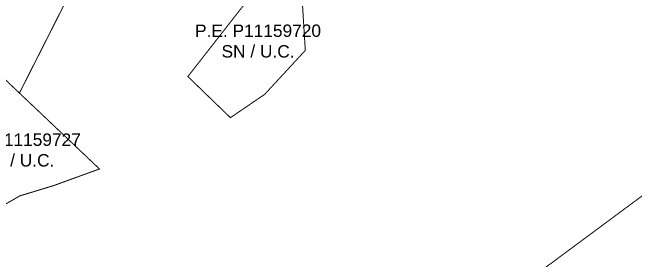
# Model space of a CAD drawing. Header units: metres. Extents: x 561401 to 594056, y 8460144 to 8508504.
# Drawn here: x 572889 to 573014.8, y 8479766.8 to 8479816.9 of the extents above; entities that cross this region are included whole.
import ezdxf

# ---------------------------------------------------------------- set-up
doc = ezdxf.new("R2010")
doc.units = ezdxf.units.M
for name, color, linetype in [('1.2. AFECTADOS BASE GRAFICA SUNARP', 150, 'Continuous'), ('1.2. BASE GRAFICA SUNARP', 150, 'Continuous'), ('1.3 ETIQUETA P.E. Y U.C.', 1, 'Continuous')]:
    doc.layers.add(name, color=color, linetype=linetype)
doc.styles.add('Arial', font='arial.ttf', dxfattribs={"height": 1})

msp = doc.modelspace()

# ---------------------------------------------------------------- linework, layer by layer
at = {"layer": '1.2. AFECTADOS BASE GRAFICA SUNARP', "color": 64, "linetype": 'Continuous', "lineweight": -3, "const_width": 0.2}
msp.add_lwpolyline([(572880.66, 8479809.87), (572890.44, 8479800.59), (572903.94, 8479827.24), (572891.17, 8479823.73), (572905.37, 8479840.47), (572910.18, 8479846.15), (572915.05, 8479851.85), (572920.26, 8479858), (572925.99, 8479864.61), (572929.73, 8479868.77), (572934.52, 8479874.02), (572946.97, 8479887.77), (572953.93, 8479882.6), (572960.79, 8479889.38), (572957.36, 8479892.24), (572953.45, 8479895.11), (572957.91, 8479901.19)], dxfattribs=at)
at = {"layer": '1.2. BASE GRAFICA SUNARP', "color": 64, "linetype": 'Continuous', "lineweight": -3, "const_width": 0.2}
msp.add_lwpolyline([(573132.87, 8479893.9), (573095.65, 8479857.13), (573021.21, 8479783.57), (572946.81, 8479728.45), (572891.04, 8479691.72), (572890.93, 8479654.84)], dxfattribs=at)
for points in [[(572947.49, 8479820.08), (572940.81, 8479824.84), (572924.45, 8479803.93), (572933.04, 8479795.62), (572939.98, 8479800.35), (572948.16, 8479809.21), (572947.49, 8479820.08)], [(572876.7, 8479769.38), (572884.3, 8479776.26), (572890.51, 8479779.83), (572897.43, 8479781.94), (572906.6, 8479785.27), (572880.66, 8479809.87), (572873.7, 8479802.82), (572876.74, 8479799.77), (572876.36, 8479786.03), (572876.37, 8479782.98), (572876.5, 8479778.08), (572876.7, 8479769.38)]]:
    msp.add_lwpolyline(points, close=True, dxfattribs=at)

# ---------------------------------------------------------------- texts
at = {"layer": '1.3 ETIQUETA P.E. Y U.C.', "color": 1, "char_height": 2.5, "attachment_point": 5, "style": 'Arial'}
for s, insert in [('P.E. P11159720\\PSN / U.C.', (572938.62, 8479811.08)), ('P.E. P11159727\\PSN / U.C.', (572890.12, 8479789.08))]:
    msp.add_mtext(s, dxfattribs=dict(at, insert=insert))

doc.saveas('drawing.dxf')
